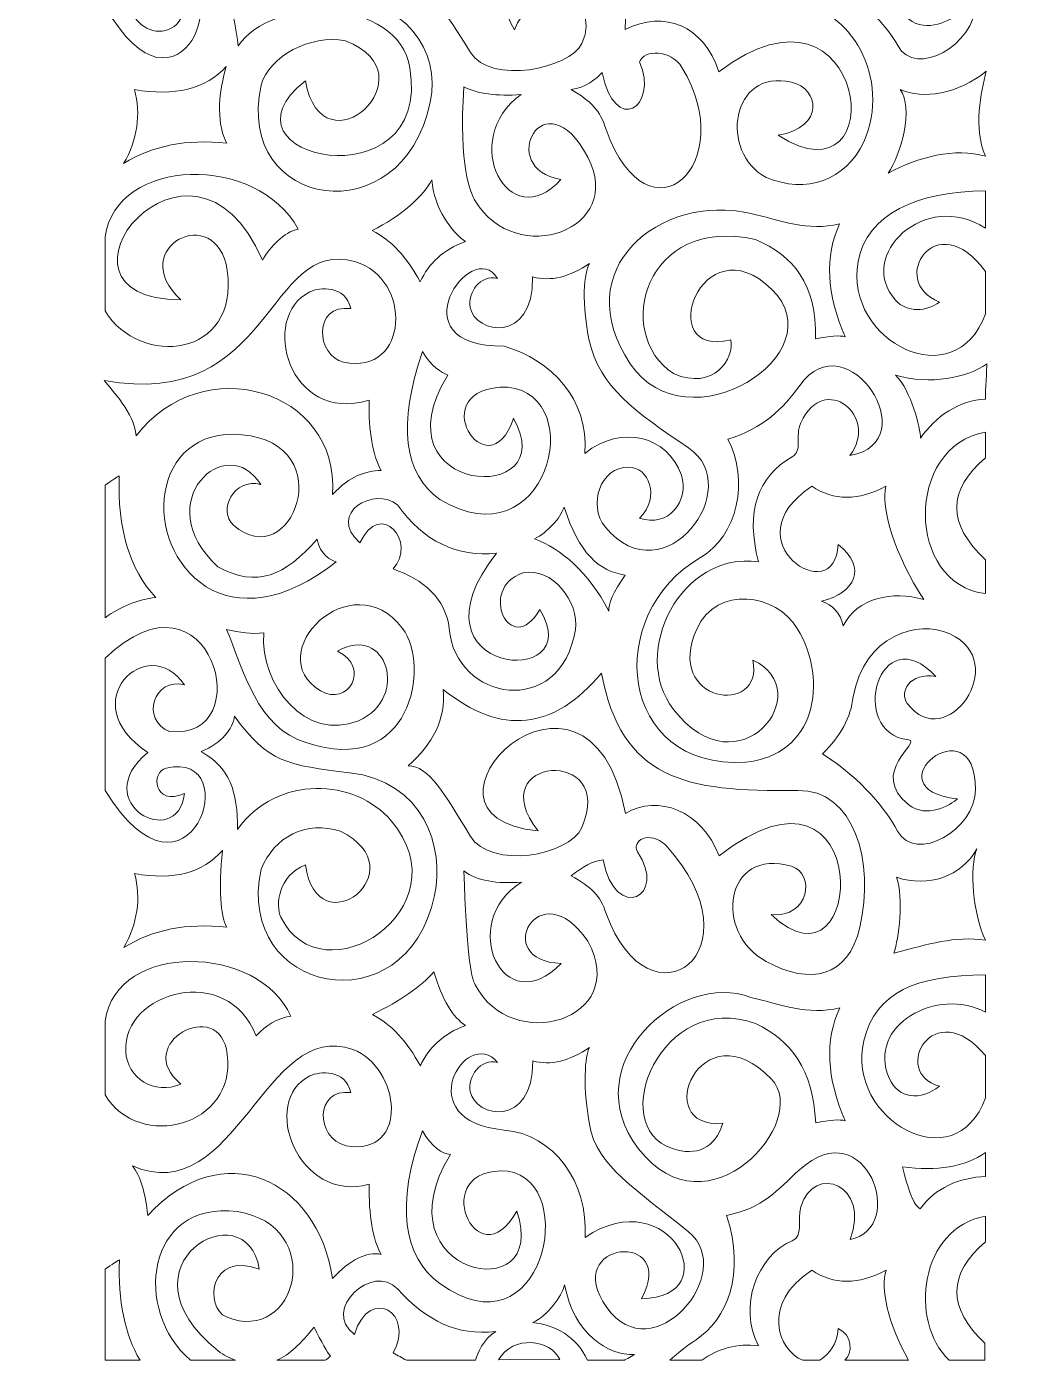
# Model space of a CAD drawing. Header units: centimetres. Extents: x -99 to 93, y -112 to 118.
# Drawn here: x -1.6 to 93.5, y -112.2 to 17.7 of the extents above; entities that cross this region are included whole.
import ezdxf

# ---------------------------------------------------------------- set-up
doc = ezdxf.new("R2010")
doc.units = ezdxf.units.CM
doc.header["$MEASUREMENT"] = 0
doc.layers.add('layer 1', color=7, linetype='Continuous')

msp = doc.modelspace()

# ---------------------------------------------------------------- linework, layer by layer
at = {"layer": 'layer 1', "color": 177, "lineweight": 20}
for points, knots in [([(13.56929, 19.33201), (12.20633, 14.51899), (4.90749, 18.92004), (10.40553, 23.31141), (10.40553, 23.31141), (2.46054, 27.26479), (11.74871, 34.74748), (13.6348, 28.52604), (13.6348, 28.52604), (9.31272, 29.48493), (9.74118, 25.7377), (11.70705, 25.29031), (11.70705, 25.29031), (19.59174, 23.49592), (16.1453, 42.26392), (5.9, 32.39238), (5.9, 32.39238), (5.9, 27.82713), (5.9, 23.57916), (5.9, 19.64846), (5.9, 19.64846), (13.22343, 6.73343), (18.84468, 23.18501), (12.07761, 21.51721), (12.07761, 21.51721), (10.7114, 21.1805), (10.7767, 18.15895), (13.56929, 19.33201)], [0, 0, 0, 0, 0.125, 0.125, 0.125, 0.125, 0.25, 0.25, 0.25, 0.25, 0.375, 0.375, 0.375, 0.375, 0.5, 0.5, 0.5, 0.5, 0.625, 0.625, 0.625, 0.625, 0.75, 0.75, 0.75, 0.75, 1, 1, 1, 1]), ([(83.36812, 28.17751), (87.11072, 23.17498), (93.47612, 32.14565), (87.4759, 34.88334), (87.4759, 34.88334), (84.33808, 36.31502), (79.26653, 34.75941), (78.13107, 28.8206), (78.13107, 28.8206), (77.68741, 26.89091), (76.76654, 24.22577), (75.01165, 22.70483), (75.01165, 22.70483), (78.96017, 20.33683), (81.31383, 17.91741), (82.43229, 15.85869), (82.43229, 15.85869), (84.1632, 12.67268), (89.92397, 15.95481), (89.94424, 19.88401), (89.94424, 19.88401), (89.98767, 28.30059), (79.59756, 19.90832), (88.28179, 18.9589), (88.28179, 18.9589), (87.61158, 18.35211), (85.23554, 17.03253), (83.50903, 18.39799), (83.50903, 18.39799), (79.53646, 21.53984), (84.84961, 24.47714), (83.47863, 24.64726), (83.47863, 24.64726), (77.52434, 25.38611), (80.66535, 36.60022), (86.12907, 30.77045), (86.12907, 30.77045), (83.5887, 31.2079), (82.56291, 29.25379), (83.36812, 28.17751)], [0, 0, 0, 0, 0.090909091, 0.090909091, 0.090909091, 0.090909091, 0.181818182, 0.181818182, 0.181818182, 0.181818182, 0.272727273, 0.272727273, 0.272727273, 0.272727273, 0.363636364, 0.363636364, 0.363636364, 0.363636364, 0.454545455, 0.454545455, 0.454545455, 0.454545455, 0.545454545, 0.545454545, 0.545454545, 0.545454545, 0.636363636, 0.636363636, 0.636363636, 0.636363636, 0.727272727, 0.727272727, 0.727272727, 0.727272727, 0.818181818, 0.818181818, 0.818181818, 0.818181818, 1, 1, 1, 1]), ([(35.15544, 22.01121), (37.5772, 24.16163), (38.79356, 26.52276), (38.54788, 29.37825), (38.54788, 29.37825), (44.12845, 24.90114), (49.21765, 25.42994), (53.81548, 30.96464), (53.81548, 30.96464), (55.78096, 20.77656), (61.78234, 19.27232), (72.76837, 19.64846), (72.76837, 19.64846), (77.63985, 19.81524), (81.93763, 12.62086), (79.14676, 6.56558), (79.14676, 6.56558), (77.4255, 2.83101), (73.56185, 1.52908), (69.72961, 3.12552), (69.72961, 3.12552), (65.16299, 5.60451), (66.34099, 13.66477), (72.17421, 12.32643), (72.17421, 12.32643), (74.89312, 11.70262), (75.41369, 8.0083), (70.88859, 7.20618), (70.88859, 7.20618), (82.22495, -0.06937), (79.57516, 24.31962), (65.17246, 13.32231), (65.17246, 13.32231), (63.70616, 17.85179), (59.88231, 19.27982), (56.13195, 17.42754), (56.13195, 17.42754), (56.67343, 28.32709), (40.41475, 25.16725), (45.44827, 17.37915), (45.44827, 17.37915), (46.59438, 21.33433), (54.26145, 21.05574), (51.92019, 16.05266), (51.92019, 16.05266), (50.79923, 13.65726), (43.14863, 12.01512), (41.18022, 15.2066), (41.18022, 15.2066), (38.66295, 19.288), (37.26965, 21.22386), (35.15544, 22.01121)], [0, 0, 0, 0, 0.071428571, 0.071428571, 0.071428571, 0.071428571, 0.142857143, 0.142857143, 0.142857143, 0.142857143, 0.214285714, 0.214285714, 0.214285714, 0.214285714, 0.285714286, 0.285714286, 0.285714286, 0.285714286, 0.357142857, 0.357142857, 0.357142857, 0.357142857, 0.428571429, 0.428571429, 0.428571429, 0.428571429, 0.5, 0.5, 0.5, 0.5, 0.571428571, 0.571428571, 0.571428571, 0.571428571, 0.642857143, 0.642857143, 0.642857143, 0.642857143, 0.714285714, 0.714285714, 0.714285714, 0.714285714, 0.785714286, 0.785714286, 0.785714286, 0.785714286, 0.857142857, 0.857142857, 0.857142857, 0.857142857, 1, 1, 1, 1]), ([(18.07634, 26.98005), (17.86574, 25.71094), (16.95318, 24.27468), (14.89357, 23.39033), (14.89357, 23.39033), (17.65517, 21.89655), (18.40682, 19.03203), (18.75779, 15.82403), (18.75779, 15.82403), (21.94068, 20.65869), (34.19533, 20.57562), (35.33128, 13.71058), (35.33128, 13.71058), (37.53391, 0.39912), (15.72177, 5.004), (25.24578, 12.45735), (25.24578, 12.45735), (26.87624, 3.31542), (37.62015, 13.05237), (29.10393, 16.32779), (29.10393, 16.32779), (25.71577, 16.94926), (21.74961, 14.84903), (20.96381, 12.03383), (20.96381, 12.03383), (18.3616, 0.03019), (34.61946, -2.52294), (37.29459, 10.386), (37.29459, 10.386), (38.35289, 15.49289), (34.9867, 19.95949), (27.82519, 21.08539), (27.82519, 21.08539), (22.64998, 21.89902), (20.93868, 22.99145), (18.07634, 26.98005)], [0, 0, 0, 0, 0.1, 0.1, 0.1, 0.1, 0.2, 0.2, 0.2, 0.2, 0.3, 0.3, 0.3, 0.3, 0.4, 0.4, 0.4, 0.4, 0.5, 0.5, 0.5, 0.5, 0.6, 0.6, 0.6, 0.6, 0.7, 0.7, 0.7, 0.7, 0.8, 0.8, 0.8, 0.8, 1, 1, 1, 1]), ([(50.9199, 11.61079), (52.83274, 10.51798), (53.69703, 9.56174), (54.27614, 7.76383), (54.27614, 7.76383), (58.41722, -3.77238), (67.25763, 4.51301), (61.60309, 13.7441), (61.60309, 13.7441), (60.52845, 15.49846), (57.93974, 15.49575), (57.51396, 14.29835), (57.51396, 14.29835), (59.36849, 9.87483), (55.10167, 7.1447), (53.90494, 13.27518), (53.90494, 13.27518), (53.39104, 12.64582), (52.21343, 11.77144), (50.9199, 11.61079)], [0, 0, 0, 0, 0.166666667, 0.166666667, 0.166666667, 0.166666667, 0.333333333, 0.333333333, 0.333333333, 0.333333333, 0.5, 0.5, 0.5, 0.5, 0.666666667, 0.666666667, 0.666666667, 0.666666667, 1, 1, 1, 1]), ([(7.69679, 4.47211), (9.03052, 6.8164), (9.38149, 9.19597), (8.74973, 11.61079), (8.74973, 11.61079), (12.52275, 10.941), (15.72478, 11.68132), (17.60252, 13.83173), (17.60252, 13.83173), (16.49816, 10.09493), (17.01529, 7.62724), (17.64707, 6.42862), (17.64707, 6.42862), (13.80382, 6.86928), (10.48707, 6.2171), (7.69679, 4.47211)], [0, 0, 0, 0, 0.2, 0.2, 0.2, 0.2, 0.4, 0.4, 0.4, 0.4, 0.6, 0.6, 0.6, 0.6, 1, 1, 1, 1]), ([(40.54846, 11.87521), (41.86463, 11.2054), (43.70728, 10.95862), (46.07639, 11.13489), (46.07639, 11.13489), (39.98392, 6.78812), (44.89405, -2.61304), (49.91961, 2.93859), (49.91961, 2.93859), (43.56724, 3.94942), (48.30214, 13.03044), (52.49931, 5.10664), (52.49931, 5.10664), (56.19515, -1.8707), (45.61855, -5.73472), (41.62772, 0.88951), (41.62772, 0.88951), (41.22143, 1.56392), (40.00567, 4.26058), (40.54846, 11.87521)], [0, 0, 0, 0, 0.166666667, 0.166666667, 0.166666667, 0.166666667, 0.333333333, 0.333333333, 0.333333333, 0.333333333, 0.5, 0.5, 0.5, 0.5, 0.666666667, 0.666666667, 0.666666667, 0.666666667, 1, 1, 1, 1]), ([(82.66618, 11.63501), (84.0192, 9.79926), (82.72781, 5.27257), (81.49728, 3.53363), (81.49728, 3.53363), (84.3873, 5.11544), (87.9553, 6.0315), (90.89999, 5.18596), (90.89999, 5.18596), (89.6905, 8.06085), (90.50188, 11.25905), (90.96848, 13.37594), (90.96848, 13.37594), (88.30678, 11.21317), (84.83161, 10.60996), (82.66618, 11.63501)], [0, 0, 0, 0, 0.2, 0.2, 0.2, 0.2, 0.4, 0.4, 0.4, 0.4, 0.6, 0.6, 0.6, 0.6, 1, 1, 1, 1]), ([(13.22471, -8.69487), (7.79397, -3.59422), (16.69542, 0.87672), (17.6997, -5.83937), (17.6997, -5.83937), (18.85621, -14.33608), (9.23954, -15.2136), (5.90001, -9.75245), (5.90001, -9.75245), (5.9, -7.05561), (5.9, -4.67604), (5.9, -2.61373), (5.9, -2.61373), (7.01643, 5.1509), (20.59125, 5.46326), (24.55123, -1.85997), (24.55123, -1.85997), (23.1473, -2.12437), (21.83224, -3.60073), (21.08919, -4.84612), (21.08919, -4.84612), (14.2807, 11.02745), (-1.64392, -8.61026), (13.22471, -8.69487)], [0, 0, 0, 0, 0.142857143, 0.142857143, 0.142857143, 0.142857143, 0.285714286, 0.285714286, 0.285714286, 0.285714286, 0.428571429, 0.428571429, 0.428571429, 0.428571429, 0.571428571, 0.571428571, 0.571428571, 0.571428571, 0.714285714, 0.714285714, 0.714285714, 0.714285714, 1, 1, 1, 1]), ([(31.70378, -1.97918), (34.42385, -0.67484), (36.74934, 1.45342), (37.44741, 2.89879), (37.44741, 2.89879), (37.63825, 0.18432), (39.47797, -2.29647), (40.7064, -3.03678), (40.7064, -3.03678), (38.58298, -3.84759), (37.12641, -5.15195), (36.33671, -6.94985), (36.33671, -6.94985), (35.07318, -4.5879), (33.52887, -2.93102), (31.70378, -1.97918)], [0, 0, 0, 0, 0.2, 0.2, 0.2, 0.2, 0.4, 0.4, 0.4, 0.4, 0.6, 0.6, 0.6, 0.6, 1, 1, 1, 1]), ([(66.31782, -12.53351), (66.69437, -14.31339), (64.68731, -17.49835), (60.77623, -15.80413), (60.77623, -15.80413), (54.91019, -11.93419), (58.00319, -0.428), (68.70355, -2.86785), (68.70355, -2.86785), (72.38884, -4.40135), (74.61101, -7.17899), (74.50572, -12.44929), (74.50572, -12.44929), (75.87453, -12.16727), (76.82218, -12.09677), (77.34864, -12.23779), (77.34864, -12.23779), (75.55867, -8.11319), (75.38318, -4.48214), (76.82218, -1.34464), (76.82218, -1.34464), (73.71602, -2.10257), (71.14368, -0.99899), (68.24074, -0.33993), (68.24074, -0.33993), (59.40725, 1.66551), (50.49691, -5.76682), (56.60632, -14.84649), (56.60632, -14.84649), (62.12589, -23.04953), (76.56158, -13.83385), (70.29397, -7.69016), (70.29397, -7.69016), (63.47534, -1.00634), (58.75, -14.45536), (66.31782, -12.53351)], [0, 0, 0, 0, 0.1, 0.1, 0.1, 0.1, 0.2, 0.2, 0.2, 0.2, 0.3, 0.3, 0.3, 0.3, 0.4, 0.4, 0.4, 0.4, 0.5, 0.5, 0.5, 0.5, 0.6, 0.6, 0.6, 0.6, 0.7, 0.7, 0.7, 0.7, 0.8, 0.8, 0.8, 0.8, 1, 1, 1, 1]), ([(90.89999, -5.94514), (90.89999, -7.05561), (90.89999, -8.41286), (90.89999, -10.01685), (90.89999, -10.01685), (88.03341, -18.13416), (77.22104, -12.68074), (78.61218, -4.99332), (78.61218, -4.99332), (79.44048, -0.41614), (84.29805, 1.82813), (90.89999, 1.82813), (90.89999, 1.82813), (90.89999, 0.91155), (90.89999, -0.28704), (90.89999, -1.76766), (90.89999, -1.76766), (85.12003, 2.03334), (78.35298, -4.38847), (82.217, -8.71689), (82.217, -8.71689), (83.32405, -9.95699), (85.25027, -9.8069), (86.45394, -8.90067), (86.45394, -8.90067), (81.38544, -6.86335), (86.198, 0.57483), (90.89999, -5.94514)], [0, 0, 0, 0, 0.125, 0.125, 0.125, 0.125, 0.25, 0.25, 0.25, 0.25, 0.375, 0.375, 0.375, 0.375, 0.5, 0.5, 0.5, 0.5, 0.625, 0.625, 0.625, 0.625, 0.75, 0.75, 0.75, 0.75, 1, 1, 1, 1]), ([(5.82177, -16.46027), (6.57639, -17.4121), (8.68928, -19.57591), (8.91741, -21.79686), (8.91741, -21.79686), (15.21156, -13.50908), (28.54372, -17.20801), (27.86056, -27.46703), (27.86056, -27.46703), (29.58149, -25.63389), (31.05241, -25.22169), (32.54613, -25.14034), (32.54613, -25.14034), (31.73888, -23.65972), (31.3528, -21.40354), (31.3879, -18.37177), (31.3879, -18.37177), (23.65275, -20.70436), (20.74838, -10.35519), (25.6789, -7.91081), (25.6789, -7.91081), (26.56989, -7.46911), (29.10966, -7.21148), (29.62592, -9.52721), (29.62592, -9.52721), (25.92206, -9.06992), (26.27285, -14.06319), (28.93229, -14.70102), (28.93229, -14.70102), (35.30349, -16.00628), (35.58947, -6.57772), (30.01393, -4.98683), (30.01393, -4.98683), (21.50678, -2.55946), (22.12054, -19.43634), (5.82177, -16.46027)], [0, 0, 0, 0, 0.1, 0.1, 0.1, 0.1, 0.2, 0.2, 0.2, 0.2, 0.3, 0.3, 0.3, 0.3, 0.4, 0.4, 0.4, 0.4, 0.5, 0.5, 0.5, 0.5, 0.6, 0.6, 0.6, 0.6, 0.7, 0.7, 0.7, 0.7, 0.8, 0.8, 0.8, 0.8, 1, 1, 1, 1]), ([(41.1539, -9.40874), (40.89423, -8.02708), (42.10444, -6.20849), (43.79783, -6.60637), (43.79783, -6.60637), (41.28366, -2.50352), (33.83774, -13.32945), (44.44432, -13.13672), (44.44432, -13.13672), (49.00707, -14.54685), (52.57392, -18.16028), (52.23608, -23.50108), (52.23608, -23.50108), (55.78354, -20.63264), (60.24801, -21.86653), (61.54195, -25.59345), (61.54195, -25.59345), (62.382, -28.01301), (60.29245, -30.75745), (57.50077, -29.74084), (57.50077, -29.74084), (59.59883, -27.72079), (58.37754, -24.77353), (56.43056, -24.83584), (56.43056, -24.83584), (53.76313, -24.76535), (52.44249, -28.48934), (54.20499, -30.61203), (54.20499, -30.61203), (59.91216, -37.48554), (67.85068, -26.76657), (62.23899, -22.97229), (62.23899, -22.97229), (57.03516, -19.45378), (53.60808, -17.04836), (52.65725, -12.60794), (52.65725, -12.60794), (51.70043, -8.13953), (52.37308, -5.58656), (52.67024, -5.16414), (52.67024, -5.16414), (50.77285, -6.48829), (48.94342, -6.9249), (47.18196, -6.47394), (47.18196, -6.47394), (47.25973, -12.96914), (41.63666, -11.97744), (41.1539, -9.40874)], [0, 0, 0, 0, 0.076923077, 0.076923077, 0.076923077, 0.076923077, 0.153846154, 0.153846154, 0.153846154, 0.153846154, 0.230769231, 0.230769231, 0.230769231, 0.230769231, 0.307692308, 0.307692308, 0.307692308, 0.307692308, 0.384615385, 0.384615385, 0.384615385, 0.384615385, 0.461538462, 0.461538462, 0.461538462, 0.461538462, 0.538461538, 0.538461538, 0.538461538, 0.538461538, 0.615384615, 0.615384615, 0.615384615, 0.615384615, 0.692307692, 0.692307692, 0.692307692, 0.692307692, 0.769230769, 0.769230769, 0.769230769, 0.769230769, 0.846153846, 0.846153846, 0.846153846, 0.846153846, 1, 1, 1, 1]), ([(72.73127, -40.39005), (70.67521, -36.99594), (64.99817, -36.23171), (63.06627, -40.39005), (63.06627, -40.39005), (59.73148, -47.56807), (69.56658, -49.01109), (68.4466, -43.45541), (68.4466, -43.45541), (74.87987, -46.4493), (67.08877, -56.35701), (60.78619, -48.21493), (60.78619, -48.21493), (56.52204, -42.70623), (61.55041, -32.89126), (68.97779, -33.97118), (68.97779, -33.97118), (67.73373, -29.06176), (68.88975, -25.79743), (72.2419, -23.81835), (72.2419, -23.81835), (73.3014, -23.19283), (72.45809, -21.9089), (73.08425, -20.53983), (73.08425, -20.53983), (75.35214, -15.58116), (80.68225, -19.90157), (77.82247, -23.7126), (77.82247, -23.7126), (85.29782, -22.37007), (77.53317, -10.55908), (72.97896, -16.94404), (72.97896, -16.94404), (71.35213, -19.22484), (69.43877, -21.07844), (66.02957, -22.12622), (66.02957, -22.12622), (68.14324, -26.05846), (66.96132, -31.47769), (63.39722, -33.54816), (63.39722, -33.54816), (53.93156, -39.04698), (55.44104, -54.06024), (67.72024, -53.30298), (67.72024, -53.30298), (74.405, -52.68782), (75.86183, -45.55791), (72.73127, -40.39005)], [0, 0, 0, 0, 0.076923077, 0.076923077, 0.076923077, 0.076923077, 0.153846154, 0.153846154, 0.153846154, 0.153846154, 0.230769231, 0.230769231, 0.230769231, 0.230769231, 0.307692308, 0.307692308, 0.307692308, 0.307692308, 0.384615385, 0.384615385, 0.384615385, 0.384615385, 0.461538462, 0.461538462, 0.461538462, 0.461538462, 0.538461538, 0.538461538, 0.538461538, 0.538461538, 0.615384615, 0.615384615, 0.615384615, 0.615384615, 0.692307692, 0.692307692, 0.692307692, 0.692307692, 0.769230769, 0.769230769, 0.769230769, 0.769230769, 0.846153846, 0.846153846, 0.846153846, 0.846153846, 1, 1, 1, 1]), ([(38.99537, -15.93932), (38.3636, -15.69255), (37.45984, -15.18138), (36.5473, -13.66552), (36.5473, -13.66552), (34.16065, -20.75136), (34.7222, -25.51049), (38.232, -27.94294), (38.232, -27.94294), (48.4809, -34.19265), (52.73037, -17.98327), (44.77698, -17.09839), (44.77698, -17.09839), (36.30977, -17.03136), (42.86909, -27.43667), (45.33934, -20.11681), (45.33934, -20.11681), (50.23549, -28.68325), (31.84162, -27.61981), (38.99537, -15.93932)], [0, 0, 0, 0, 0.166666667, 0.166666667, 0.166666667, 0.166666667, 0.333333333, 0.333333333, 0.333333333, 0.333333333, 0.5, 0.5, 0.5, 0.5, 0.666666667, 0.666666667, 0.666666667, 0.666666667, 1, 1, 1, 1]), ([(91.03695, -14.85966), (89.0504, -16.23454), (85.5884, -16.89826), (82.22602, -15.96061), (82.22602, -15.96061), (83.7463, -17.44385), (84.61603, -21.09112), (84.62976, -22.04031), (84.62976, -22.04031), (86.03522, -19.94582), (88.42206, -18.35801), (90.89999, -18.26988), (90.89999, -18.26988), (90.89999, -17.49432), (91.03695, -15.3532), (91.03695, -14.85966)], [0, 0, 0, 0, 0.2, 0.2, 0.2, 0.2, 0.4, 0.4, 0.4, 0.4, 0.6, 0.6, 0.6, 0.6, 1, 1, 1, 1]), ([(20.93222, -26.50206), (17.6802, -21.23163), (10.01208, -28.18569), (16.80469, -34.4471), (16.80469, -34.4471), (20.6455, -36.51976), (23.20577, -35.31439), (26.37872, -31.79665), (26.37872, -31.79665), (26.63643, -33.25964), (27.72793, -33.81704), (28.21501, -33.96567), (28.21501, -33.96567), (23.21761, -37.97094), (18.62119, -38.24481), (15.67648, -36.3739), (15.67648, -36.3739), (9.33104, -32.34235), (10.25851, -20.89621), (19.12117, -21.69811), (19.12117, -21.69811), (28.74288, -22.5687), (23.91401, -35.36749), (18.30437, -30.42429), (18.30437, -30.42429), (16.73997, -29.04575), (18.29666, -25.82872), (20.93222, -26.50206)], [0, 0, 0, 0, 0.125, 0.125, 0.125, 0.125, 0.25, 0.25, 0.25, 0.25, 0.375, 0.375, 0.375, 0.375, 0.5, 0.5, 0.5, 0.5, 0.625, 0.625, 0.625, 0.625, 0.75, 0.75, 0.75, 0.75, 1, 1, 1, 1]), ([(90.89999, -21.4388), (83.08915, -22.87068), (83.24382, -36.10278), (90.89999, -37.03819), (90.89999, -37.03819), (90.89999, -36.15687), (90.89998, -35.06402), (90.89999, -33.75968), (90.89999, -33.75968), (87.22171, -30.34015), (87.2217, -27.06162), (90.89999, -23.9241), (90.89999, -23.9241), (90.89999, -23.06042), (90.89999, -22.23198), (90.89999, -21.4388)], [0, 0, 0, 0, 0.2, 0.2, 0.2, 0.2, 0.4, 0.4, 0.4, 0.4, 0.6, 0.6, 0.6, 0.6, 1, 1, 1, 1]), ([(5.9, -26.56808), (6.57365, -26.09216), (7.0322, -25.79251), (7.27561, -25.66914), (7.27561, -25.66914), (7.08258, -30.78079), (8.25836, -34.69387), (10.80296, -37.40834), (10.80296, -37.40834), (9.06788, -37.60223), (7.43355, -38.25441), (5.9, -39.36488), (5.9, -39.36488), (5.9, -33.40716), (5.9, -29.14154), (5.9, -26.56808)], [0, 0, 0, 0, 0.2, 0.2, 0.2, 0.2, 0.4, 0.4, 0.4, 0.4, 0.6, 0.6, 0.6, 0.6, 1, 1, 1, 1]), ([(46.24613, -35.043), (41.83454, -36.51382), (45.03012, -43.3931), (47.89271, -38.57169), (47.89271, -38.57169), (52.67502, -46.49814), (34.40153, -44.90134), (43.70726, -33.12511), (43.70726, -33.12511), (39.88158, -33.54814), (36.68766, -31.99701), (34.12553, -28.47175), (34.12553, -28.47175), (31.98143, -26.63837), (27.23956, -29.25338), (30.51427, -32.13946), (30.51427, -32.13946), (32.50124, -27.86516), (36.08707, -32.09069), (33.70436, -34.65862), (33.70436, -34.65862), (36.65771, -35.65391), (38.78723, -37.514), (39.1301, -40.39005), (39.1301, -40.39005), (39.68627, -47.42363), (49.91571, -49.20135), (51.30701, -40.51058), (51.30701, -40.51058), (51.73103, -37.86193), (49.04688, -34.3998), (46.24613, -35.043)], [0, 0, 0, 0, 0.111111111, 0.111111111, 0.111111111, 0.111111111, 0.222222222, 0.222222222, 0.222222222, 0.222222222, 0.333333333, 0.333333333, 0.333333333, 0.333333333, 0.444444444, 0.444444444, 0.444444444, 0.444444444, 0.555555556, 0.555555556, 0.555555556, 0.555555556, 0.666666667, 0.666666667, 0.666666667, 0.666666667, 0.777777778, 0.777777778, 0.777777778, 0.777777778, 1, 1, 1, 1]), ([(77.17765, -40.13985), (78.51737, -37.42537), (81.91967, -36.72733), (84.94069, -37.61657), (84.94069, -37.61657), (82.16796, -33.35098), (80.7356, -28.64801), (81.29717, -26.67384), (81.29717, -26.67384), (78.62973, -28.08395), (76.24307, -28.08395), (74.13719, -26.67384), (74.13719, -26.67384), (66.10889, -31.99574), (76.45581, -38.66729), (76.68416, -32.3002), (76.68416, -32.3002), (79.55041, -34.55866), (78.29419, -36.941), (75.08483, -37.77849), (75.08483, -37.77849), (76.12962, -38.12158), (76.85463, -38.85586), (77.17765, -40.13985)], [0, 0, 0, 0, 0.142857143, 0.142857143, 0.142857143, 0.142857143, 0.285714286, 0.285714286, 0.285714286, 0.285714286, 0.428571429, 0.428571429, 0.428571429, 0.428571429, 0.571428571, 0.571428571, 0.571428571, 0.571428571, 0.714285714, 0.714285714, 0.714285714, 0.714285714, 1, 1, 1, 1]), ([(56.13195, -35.2403), (53.6049, -34.89991), (51.6394, -33.12511), (50.23549, -28.68325), (50.23549, -28.68325), (49.81431, -29.86421), (48.62956, -31.07236), (47.36604, -31.75978), (47.36604, -31.75978), (49.92818, -32.72924), (52.55196, -34.87015), (54.55254, -38.73032), (54.55254, -38.73032), (54.44725, -38.06052), (54.97371, -36.89716), (56.13195, -35.2403)], [0, 0, 0, 0, 0.2, 0.2, 0.2, 0.2, 0.4, 0.4, 0.4, 0.4, 0.6, 0.6, 0.6, 0.6, 1, 1, 1, 1]), ([(13.57526, -56.3427), (12.86291, -61.97758), (4.16003, -57.19981), (10.03486, -52.3633), (10.03486, -52.3633), (2.71984, -47.58422), (10.0172, -40.60541), (13.57228, -45.84737), (13.57228, -45.84737), (10.5516, -45.05987), (9.33463, -49.22722), (12.12401, -50.35012), (12.12401, -50.35012), (20.91186, -51.329), (16.15127, -33.4108), (5.90597, -43.28234), (5.90597, -43.28234), (5.90597, -47.8476), (5.90597, -52.09557), (5.90597, -56.02626), (5.90597, -56.02626), (14.00273, -69.16829), (19.68525, -52.05459), (11.80966, -53.88359), (11.80966, -53.88359), (10.32401, -54.22861), (10.53781, -57.61837), (13.57526, -56.3427)], [0, 0, 0, 0, 0.125, 0.125, 0.125, 0.125, 0.25, 0.25, 0.25, 0.25, 0.375, 0.375, 0.375, 0.375, 0.5, 0.5, 0.5, 0.5, 0.625, 0.625, 0.625, 0.625, 0.75, 0.75, 0.75, 0.75, 1, 1, 1, 1]), ([(34.6216, -40.39005), (29.74471, -33.92712), (20.8053, -42.86428), (26.69519, -46.40664), (26.69519, -46.40664), (29.38515, -48.02446), (31.60086, -44.12417), (28.33222, -42.58548), (28.33222, -42.58548), (33.0764, -39.87249), (35.37527, -47.08614), (30.36101, -49.30868), (30.36101, -49.30868), (25.2743, -51.38462), (20.83988, -45.82645), (21.21632, -40.83307), (21.21632, -40.83307), (20.10697, -40.95851), (18.83024, -40.76772), (17.64243, -40.49062), (17.64243, -40.49062), (19.22562, -44.37239), (20.63427, -50.06266), (25.30821, -51.40747), (25.30821, -51.40747), (35.47114, -54.87133), (37.33017, -43.97949), (34.6216, -40.39005)], [0, 0, 0, 0, 0.125, 0.125, 0.125, 0.125, 0.25, 0.25, 0.25, 0.25, 0.375, 0.375, 0.375, 0.375, 0.5, 0.5, 0.5, 0.5, 0.625, 0.625, 0.625, 0.625, 0.75, 0.75, 0.75, 0.75, 1, 1, 1, 1]), ([(35.16141, -53.6635), (37.58317, -51.51309), (38.79953, -49.15196), (38.55385, -46.29647), (38.55385, -46.29647), (44.13442, -50.77358), (49.22362, -50.24478), (53.82145, -44.71008), (53.82145, -44.71008), (55.78693, -54.89816), (61.78367, -56.22561), (72.77434, -56.02626), (72.77434, -56.02626), (78.19374, -55.92796), (80.24737, -62.90387), (78.77609, -69.2461), (78.77609, -69.2461), (77.65877, -74.06251), (74.00162, -74.86497), (69.73558, -72.5492), (69.73558, -72.5492), (64.55642, -69.7377), (65.75128, -61.48114), (72.18018, -63.34829), (72.18018, -63.34829), (74.48379, -64.05936), (73.92408, -68.37382), (70.22086, -68.01161), (70.22086, -68.01161), (79.417, -76.80409), (80.40318, -50.53342), (65.17843, -62.35241), (65.17843, -62.35241), (63.57515, -57.95991), (59.27187, -56.3949), (56.13792, -58.24718), (56.13792, -58.24718), (52.54928, -39.44564), (33.22735, -58.62318), (47.71441, -59.93933), (47.71441, -59.93933), (42.08001, -52.76512), (55.38538, -51.71145), (51.92616, -59.62206), (51.92616, -59.62206), (50.7235, -62.37233), (43.1546, -63.6596), (41.18619, -60.46812), (41.18619, -60.46812), (38.66892, -56.38672), (37.1729, -53.6291), (35.16141, -53.6635)], [0, 0, 0, 0, 0.071428571, 0.071428571, 0.071428571, 0.071428571, 0.142857143, 0.142857143, 0.142857143, 0.142857143, 0.214285714, 0.214285714, 0.214285714, 0.214285714, 0.285714286, 0.285714286, 0.285714286, 0.285714286, 0.357142857, 0.357142857, 0.357142857, 0.357142857, 0.428571429, 0.428571429, 0.428571429, 0.428571429, 0.5, 0.5, 0.5, 0.5, 0.571428571, 0.571428571, 0.571428571, 0.571428571, 0.642857143, 0.642857143, 0.642857143, 0.642857143, 0.714285714, 0.714285714, 0.714285714, 0.714285714, 0.785714286, 0.785714286, 0.785714286, 0.785714286, 0.857142857, 0.857142857, 0.857142857, 0.857142857, 1, 1, 1, 1]), ([(83.35937, -47.63475), (87.10197, -52.63728), (93.46737, -43.66661), (87.46715, -40.92892), (87.46715, -40.92892), (84.32933, -39.49724), (79.25778, -41.05285), (78.12232, -46.99166), (78.12232, -46.99166), (77.91175, -48.96581), (76.92899, -50.79897), (75.1741, -52.49111), (75.1741, -52.49111), (79.12262, -55.06455), (81.30508, -57.89485), (82.42354, -59.95357), (82.42354, -59.95357), (84.15445, -63.13958), (89.91522, -59.85745), (89.93549, -55.92825), (89.93549, -55.92825), (89.97892, -47.51167), (79.51681, -55.89359), (88.20104, -56.84301), (88.20104, -56.84301), (87.53083, -57.4498), (85.22679, -58.77973), (83.50028, -57.41427), (83.50028, -57.41427), (79.52771, -54.27242), (84.84086, -51.33512), (83.46988, -51.165), (83.46988, -51.165), (77.51559, -50.42615), (80.6566, -39.21204), (86.12032, -45.04181), (86.12032, -45.04181), (83.57995, -44.60436), (82.55416, -46.55847), (83.35937, -47.63475)], [0, 0, 0, 0, 0.090909091, 0.090909091, 0.090909091, 0.090909091, 0.181818182, 0.181818182, 0.181818182, 0.181818182, 0.272727273, 0.272727273, 0.272727273, 0.272727273, 0.363636364, 0.363636364, 0.363636364, 0.363636364, 0.454545455, 0.454545455, 0.454545455, 0.454545455, 0.545454545, 0.545454545, 0.545454545, 0.545454545, 0.636363636, 0.636363636, 0.636363636, 0.636363636, 0.727272727, 0.727272727, 0.727272727, 0.727272727, 0.818181818, 0.818181818, 0.818181818, 0.818181818, 1, 1, 1, 1]), ([(18.41247, -48.86698), (18.20187, -50.1361), (17.20131, -51.40689), (15.17594, -52.29125), (15.17594, -52.29125), (17.9033, -53.78502), (18.73807, -56.12908), (18.67816, -59.81645), (18.67816, -59.81645), (22.51175, -54.43397), (30.08798, -54.89047), (33.52246, -58.95277), (33.52246, -58.95277), (40.68986, -67.43036), (26.81084, -76.34195), (22.87897, -68.25565), (22.87897, -68.25565), (22.35219, -67.17226), (22.57649, -64.25075), (25.25175, -63.21738), (25.25175, -63.21738), (26.37087, -71.36599), (36.2004, -63.74174), (28.63047, -59.96334), (28.63047, -59.96334), (25.3108, -58.93093), (22.23501, -60.48324), (20.96978, -63.6409), (20.96978, -63.6409), (18.36757, -75.64453), (34.99154, -79.01013), (37.7115, -66.17909), (37.7115, -66.17909), (38.70673, -61.48425), (36.66947, -55.16806), (29.51677, -54.32279), (29.51677, -54.32279), (23.59056, -53.62246), (21.54869, -53.33494), (18.41247, -48.86698)], [0, 0, 0, 0, 0.090909091, 0.090909091, 0.090909091, 0.090909091, 0.181818182, 0.181818182, 0.181818182, 0.181818182, 0.272727273, 0.272727273, 0.272727273, 0.272727273, 0.363636364, 0.363636364, 0.363636364, 0.363636364, 0.454545455, 0.454545455, 0.454545455, 0.454545455, 0.545454545, 0.545454545, 0.545454545, 0.545454545, 0.636363636, 0.636363636, 0.636363636, 0.636363636, 0.727272727, 0.727272727, 0.727272727, 0.727272727, 0.818181818, 0.818181818, 0.818181818, 0.818181818, 1, 1, 1, 1]), ([(50.90875, -64.26936), (52.82159, -65.36218), (53.703, -66.11298), (54.28211, -67.91089), (54.28211, -67.91089), (58.42319, -79.4471), (69.42785, -71.62452), (60.03379, -61.31421), (60.03379, -61.31421), (58.42269, -59.86783), (56.75675, -60.83273), (57.29615, -61.94876), (57.29615, -61.94876), (60.28991, -66.25724), (55.17612, -68.87242), (53.97939, -62.74194), (53.97939, -62.74194), (53.03175, -62.79483), (51.99678, -63.44092), (50.90875, -64.26936)], [0, 0, 0, 0, 0.166666667, 0.166666667, 0.166666667, 0.166666667, 0.333333333, 0.333333333, 0.333333333, 0.333333333, 0.5, 0.5, 0.5, 0.5, 0.666666667, 0.666666667, 0.666666667, 0.666666667, 1, 1, 1, 1]), ([(7.70276, -71.20261), (9.03649, -68.85832), (9.38746, -66.47875), (8.7557, -64.06392), (8.7557, -64.06392), (12.52872, -64.73372), (15.35411, -63.9934), (17.23185, -61.84299), (17.23185, -61.84299), (16.88088, -65.57979), (17.02126, -68.0475), (17.65304, -69.2461), (17.65304, -69.2461), (13.80979, -68.80544), (10.49304, -69.45762), (7.70276, -71.20261)], [0, 0, 0, 0, 0.2, 0.2, 0.2, 0.2, 0.4, 0.4, 0.4, 0.4, 0.6, 0.6, 0.6, 0.6, 1, 1, 1, 1]), ([(82.32975, -64.41622), (82.99895, -66.48186), (82.56826, -70.34673), (82.05117, -71.73015), (82.05117, -71.73015), (85.41049, -70.88126), (87.89278, -70.05416), (90.90596, -70.48876), (90.90596, -70.48876), (89.69647, -68.09332), (89.33339, -63.38361), (90.08408, -61.68237), (90.08408, -61.68237), (88.58671, -64.32457), (85.38552, -65.4413), (82.32975, -64.41622)], [0, 0, 0, 0, 0.2, 0.2, 0.2, 0.2, 0.4, 0.4, 0.4, 0.4, 0.6, 0.6, 0.6, 0.6, 1, 1, 1, 1]), ([(40.55443, -63.79953), (41.80212, -64.77748), (43.74749, -65.0585), (46.1166, -64.88223), (46.1166, -64.88223), (39.81866, -68.81806), (44.42059, -78.49323), (49.92558, -72.73612), (49.92558, -72.73612), (43.07156, -72.50106), (47.81097, -63.70608), (52.50528, -70.56808), (52.50528, -70.56808), (56.6937, -78.25752), (45.0766, -81.54642), (41.63369, -74.78521), (41.63369, -74.78521), (41.2274, -74.1108), (40.76503, -71.41414), (40.55443, -63.79953)], [0, 0, 0, 0, 0.166666667, 0.166666667, 0.166666667, 0.166666667, 0.333333333, 0.333333333, 0.333333333, 0.333333333, 0.5, 0.5, 0.5, 0.5, 0.666666667, 0.666666667, 0.666666667, 0.666666667, 1, 1, 1, 1]), ([(7.89827, -81.23042), (8.0371, -83.79946), (10.65792, -85.48061), (13.23068, -84.36959), (13.23068, -84.36959), (8.43776, -80.51711), (16.99334, -75.74808), (17.70567, -81.51411), (17.70567, -81.51411), (18.56388, -88.46102), (9.24551, -90.88832), (5.90598, -85.42717), (5.90598, -85.42717), (5.90597, -82.73033), (5.90597, -80.35076), (5.90597, -78.28845), (5.90597, -78.28845), (7.0224, -70.52382), (20.76855, -70.89632), (23.83816, -77.80861), (23.83816, -77.80861), (22.43423, -78.07301), (21.47869, -78.67625), (20.49596, -79.7162), (20.49596, -79.7162), (17.73446, -72.59542), (7.58515, -75.43631), (7.89827, -81.23042)], [0, 0, 0, 0, 0.125, 0.125, 0.125, 0.125, 0.25, 0.25, 0.25, 0.25, 0.375, 0.375, 0.375, 0.375, 0.5, 0.5, 0.5, 0.5, 0.625, 0.625, 0.625, 0.625, 0.75, 0.75, 0.75, 0.75, 1, 1, 1, 1]), ([(31.70975, -77.6539), (34.42982, -76.34956), (36.41286, -74.97469), (37.65885, -73.52932), (37.65885, -73.52932), (38.4661, -76.24379), (39.48394, -77.97119), (40.71237, -78.7115), (40.71237, -78.7115), (38.58895, -79.52231), (37.13238, -80.82667), (36.34268, -82.62457), (36.34268, -82.62457), (35.07915, -80.26264), (33.53484, -78.60574), (31.70975, -77.6539)], [0, 0, 0, 0, 0.2, 0.2, 0.2, 0.2, 0.4, 0.4, 0.4, 0.4, 0.6, 0.6, 0.6, 0.6, 1, 1, 1, 1]), ([(65.53588, -88.15244), (64.85905, -90.59175), (62.9452, -91.35928), (60.67915, -90.60723), (60.67915, -90.60723), (54.17524, -88.44872), (59.64667, -75.21759), (68.70952, -78.54257), (68.70952, -78.54257), (72.10095, -80.13554), (74.26229, -82.92546), (74.51169, -88.12403), (74.51169, -88.12403), (75.8805, -87.84199), (76.82815, -87.77149), (77.35461, -87.91251), (77.35461, -87.91251), (75.56464, -83.78791), (75.38915, -80.15686), (76.82815, -77.01935), (76.82815, -77.01935), (73.72199, -77.77729), (71.14965, -76.67371), (68.24671, -76.01465), (68.24671, -76.01465), (61.41905, -73.32921), (51.13303, -82.49427), (57.40698, -90.6215), (57.40698, -90.6215), (64.07546, -99.25981), (74.10081, -87.95283), (70.23653, -83.89941), (70.23653, -83.89941), (63.44926, -76.77993), (58.42589, -88.80467), (65.53588, -88.15244)], [0, 0, 0, 0, 0.1, 0.1, 0.1, 0.1, 0.2, 0.2, 0.2, 0.2, 0.3, 0.3, 0.3, 0.3, 0.4, 0.4, 0.4, 0.4, 0.5, 0.5, 0.5, 0.5, 0.6, 0.6, 0.6, 0.6, 0.7, 0.7, 0.7, 0.7, 0.8, 0.8, 0.8, 0.8, 1, 1, 1, 1]), ([(90.90596, -81.61986), (90.90596, -82.73033), (90.90596, -84.08758), (90.90596, -85.69157), (90.90596, -85.69157), (88.03938, -93.80888), (77.38738, -87.79571), (79.16607, -80.18861), (79.16607, -80.18861), (80.26833, -75.47446), (84.30402, -73.84661), (90.90596, -73.84661), (90.90596, -73.84661), (90.90596, -74.76317), (90.90596, -75.96178), (90.90596, -77.4424), (90.90596, -77.4424), (86.32367, -74.90489), (79.36385, -78.72239), (81.60539, -83.8016), (81.60539, -83.8016), (82.49039, -85.80696), (84.60171, -86.0374), (86.45991, -84.57539), (86.45991, -84.57539), (81.70811, -83.288), (85.8694, -75.62653), (90.90596, -81.61986)], [0, 0, 0, 0, 0.125, 0.125, 0.125, 0.125, 0.25, 0.25, 0.25, 0.25, 0.375, 0.375, 0.375, 0.375, 0.5, 0.5, 0.5, 0.5, 0.625, 0.625, 0.625, 0.625, 0.75, 0.75, 0.75, 0.75, 1, 1, 1, 1]), ([(8.55498, -92.27832), (9.3096, -93.23015), (9.79109, -94.83969), (10.01922, -97.06064), (10.01922, -97.06064), (17.20374, -89.25229), (26.4265, -93.49914), (27.86653, -103.14175), (27.86653, -103.14175), (29.58746, -101.30861), (31.14932, -100.53303), (32.5521, -100.81506), (32.5521, -100.81506), (31.74485, -99.33444), (31.35877, -97.07826), (31.39387, -94.04649), (31.39387, -94.04649), (24.58556, -95.93816), (20.75435, -86.02991), (25.68487, -83.58553), (25.68487, -83.58553), (26.57586, -83.14383), (29.11563, -82.8862), (29.63189, -85.20195), (29.63189, -85.20195), (26.13369, -84.7791), (26.17639, -89.5324), (29.17807, -90.34143), (29.17807, -90.34143), (35.37801, -91.37273), (34.41414, -82.71795), (29.81446, -81.03819), (29.81446, -81.03819), (21.3682, -77.95369), (18.48418, -96.5557), (8.55498, -92.27832)], [0, 0, 0, 0, 0.1, 0.1, 0.1, 0.1, 0.2, 0.2, 0.2, 0.2, 0.3, 0.3, 0.3, 0.3, 0.4, 0.4, 0.4, 0.4, 0.5, 0.5, 0.5, 0.5, 0.6, 0.6, 0.6, 0.6, 0.7, 0.7, 0.7, 0.7, 0.8, 0.8, 0.8, 0.8, 1, 1, 1, 1]), ([(41.15987, -85.08346), (40.9002, -83.7018), (42.11041, -81.88321), (43.8038, -82.28111), (43.8038, -82.28111), (40.71237, -78.7115), (35.17868, -87.99754), (44.45029, -88.81144), (44.45029, -88.81144), (49.20767, -89.22906), (52.57989, -93.835), (52.24205, -99.17579), (52.24205, -99.17579), (60.44897, -93.6559), (66.05488, -105.01372), (57.6897, -105.09519), (57.6897, -105.09519), (61.31233, -98.38774), (49.77217, -99.47769), (54.34792, -105.94435), (54.34792, -105.94435), (58.75778, -112.17657), (67.02692, -102.57136), (62.24496, -98.64701), (62.24496, -98.64701), (57.33843, -94.62043), (53.34009, -92.31214), (52.66322, -88.28266), (52.66322, -88.28266), (51.9062, -83.77609), (52.37905, -81.26128), (52.67621, -80.83886), (52.67621, -80.83886), (50.77882, -82.16303), (48.94939, -82.59962), (47.18793, -82.14866), (47.18793, -82.14866), (47.2657, -88.64386), (41.64263, -87.65216), (41.15987, -85.08346)], [0, 0, 0, 0, 0.090909091, 0.090909091, 0.090909091, 0.090909091, 0.181818182, 0.181818182, 0.181818182, 0.181818182, 0.272727273, 0.272727273, 0.272727273, 0.272727273, 0.363636364, 0.363636364, 0.363636364, 0.363636364, 0.454545455, 0.454545455, 0.454545455, 0.454545455, 0.545454545, 0.545454545, 0.545454545, 0.545454545, 0.636363636, 0.636363636, 0.636363636, 0.636363636, 0.727272727, 0.727272727, 0.727272727, 0.727272727, 0.818181818, 0.818181818, 0.818181818, 0.818181818, 1, 1, 1, 1]), ([(63.50458, -111.04058), (63.50458, -111.04058), (60.42764, -111.04061), (60.42764, -111.04061), (60.42764, -111.04061), (61.26014, -110.30136), (61.92514, -109.7379), (62.95807, -109.05168), (62.95807, -109.05168), (65.88512, -107.10709), (67.80674, -102.7263), (65.89856, -97.04755), (65.89856, -97.04755), (69.47855, -96.37774), (70.76709, -94.60517), (72.98493, -92.61876), (72.98493, -92.61876), (79.3879, -86.8839), (83.45456, -98.31875), (77.82844, -99.38732), (77.82844, -99.38732), (79.85225, -94.05135), (74.328, -92.01291), (73.09022, -96.21455), (73.09022, -96.21455), (72.66479, -97.65867), (73.37892, -99.00879), (72.24787, -99.49307), (72.24787, -99.49307), (68.86407, -100.94192), (66.98631, -105.83232), (68.98376, -109.64592), (68.98376, -109.64592), (66.9315, -109.34752), (65.05122, -109.93012), (63.50458, -111.04058)], [0, 0, 0, 0, 0.1, 0.1, 0.1, 0.1, 0.2, 0.2, 0.2, 0.2, 0.3, 0.3, 0.3, 0.3, 0.4, 0.4, 0.4, 0.4, 0.5, 0.5, 0.5, 0.5, 0.6, 0.6, 0.6, 0.6, 0.7, 0.7, 0.7, 0.7, 0.8, 0.8, 0.8, 0.8, 1, 1, 1, 1]), ([(39.24102, -91.16892), (38.50653, -91.12759), (37.36309, -90.44524), (36.55327, -88.89512), (36.55327, -88.89512), (33.89266, -95.84398), (34.72817, -101.18521), (38.23797, -103.61766), (38.23797, -103.61766), (48.07593, -110.82622), (51.84597, -93.93195), (44.78295, -92.77311), (44.78295, -92.77311), (36.84227, -92.22031), (41.79102, -103.5925), (45.64977, -96.64518), (45.64977, -96.64518), (48.96552, -106.27635), (32.08727, -102.84941), (39.24102, -91.16892)], [0, 0, 0, 0, 0.166666667, 0.166666667, 0.166666667, 0.166666667, 0.333333333, 0.333333333, 0.333333333, 0.333333333, 0.5, 0.5, 0.5, 0.5, 0.666666667, 0.666666667, 0.666666667, 0.666666667, 1, 1, 1, 1]), ([(90.90596, -90.9795), (88.91941, -92.35438), (86.24493, -92.81266), (82.88255, -92.35437), (82.88255, -92.35437), (83.44411, -94.52243), (83.9372, -96.08104), (84.60149, -96.41393), (84.60149, -96.41393), (86.00695, -94.42214), (88.42803, -93.38217), (90.90596, -93.29404), (90.90596, -93.29404), (90.90596, -92.51848), (90.90596, -91.47304), (90.90596, -90.9795)], [0, 0, 0, 0, 0.2, 0.2, 0.2, 0.2, 0.4, 0.4, 0.4, 0.4, 0.6, 0.6, 0.6, 0.6, 1, 1, 1, 1]), ([(18.51196, -111.04061), (17.09033, -111.04061), (15.64074, -111.04068), (14.16268, -111.04068), (14.16268, -111.04068), (8.56149, -106.25854), (9.84025, -95.61138), (18.64771, -96.68795), (18.64771, -96.68795), (27.33416, -98.02657), (24.46276, -109.64718), (17.62544, -106.8524), (17.62544, -106.8524), (15.46742, -105.9703), (15.92661, -100.46868), (20.78625, -102.2262), (20.78625, -102.2262), (19.61945, -94.50199), (6.53901, -101.82895), (16.81066, -110.12182), (16.81066, -110.12182), (17.36387, -110.56845), (17.96938, -110.81878), (18.51196, -111.04061)], [0, 0, 0, 0, 0.142857143, 0.142857143, 0.142857143, 0.142857143, 0.285714286, 0.285714286, 0.285714286, 0.285714286, 0.428571429, 0.428571429, 0.428571429, 0.428571429, 0.571428571, 0.571428571, 0.571428571, 0.571428571, 0.714285714, 0.714285714, 0.714285714, 0.714285714, 1, 1, 1, 1]), ([(90.85221, -111.0406), (90.85221, -111.0406), (87.3854, -111.04068), (87.3854, -111.04068), (87.3854, -111.04068), (83.47335, -107.21785), (84.56407, -98.27611), (90.90596, -97.11352), (90.90596, -97.11352), (90.90596, -97.9067), (90.90596, -98.73514), (90.90596, -99.59884), (90.90596, -99.59884), (87.24567, -102.72098), (87.22777, -105.98279), (90.85221, -109.3842), (90.85221, -109.3842), (90.85221, -109.3842), (90.85221, -111.0406), (90.85221, -111.0406)], [0, 0, 0, 0, 0.166666667, 0.166666667, 0.166666667, 0.166666667, 0.333333333, 0.333333333, 0.333333333, 0.333333333, 0.5, 0.5, 0.5, 0.5, 0.666666667, 0.666666667, 0.666666667, 0.666666667, 1, 1, 1, 1]), ([(9.28259, -111.04061), (8.17224, -111.04061), (7.04676, -111.0406), (5.90597, -111.0406), (5.90597, -111.0406), (5.90597, -107.13093), (5.90597, -104.19832), (5.90597, -102.2428), (5.90597, -102.2428), (6.57962, -101.76688), (7.03817, -101.46723), (7.28158, -101.34386), (7.28158, -101.34386), (7.13254, -105.29067), (7.79955, -108.52293), (9.28259, -111.04061)], [0, 0, 0, 0, 0.2, 0.2, 0.2, 0.2, 0.4, 0.4, 0.4, 0.4, 0.6, 0.6, 0.6, 0.6, 1, 1, 1, 1]), ([(41.68404, -111.04061), (39.54729, -111.04061), (37.31776, -111.04061), (34.99126, -111.04061), (34.99126, -111.04061), (34.60189, -110.80081), (34.17604, -110.56402), (33.71033, -110.33334), (33.71033, -110.33334), (35.85826, -106.50462), (31.47662, -103.76571), (29.97239, -108.53334), (29.97239, -108.53334), (26.76604, -106.16084), (31.72404, -101.57498), (34.1315, -104.14646), (34.1315, -104.14646), (37.10991, -107.32781), (39.80195, -108.67502), (43.62763, -108.25201), (43.62763, -108.25201), (42.43796, -109.01825), (41.8254, -110.32323), (41.68404, -111.04061)], [0, 0, 0, 0, 0.142857143, 0.142857143, 0.142857143, 0.142857143, 0.285714286, 0.285714286, 0.285714286, 0.285714286, 0.428571429, 0.428571429, 0.428571429, 0.428571429, 0.571428571, 0.571428571, 0.571428571, 0.571428571, 0.714285714, 0.714285714, 0.714285714, 0.714285714, 1, 1, 1, 1]), ([(83.48325, -111.0406), (81.39432, -107.3436), (80.80353, -104.10491), (81.30314, -102.34856), (81.30314, -102.34856), (78.6357, -103.75867), (76.24904, -103.75867), (74.14316, -102.34856), (74.14316, -102.34856), (69.12295, -105.57548), (70.92099, -110.11172), (73.26629, -111.04065), (73.26629, -111.04065), (73.26629, -111.04065), (74.91473, -111.04062), (74.91473, -111.04062), (74.91473, -111.04062), (75.86585, -110.305), (76.58358, -109.56042), (76.69013, -107.97492), (76.69013, -107.97492), (78.06574, -108.59323), (78.11443, -110.38374), (77.323, -111.0406), (77.323, -111.0406), (77.323, -111.0406), (83.48325, -111.0406), (83.48325, -111.0406)], [0, 0, 0, 0, 0.125, 0.125, 0.125, 0.125, 0.25, 0.25, 0.25, 0.25, 0.375, 0.375, 0.375, 0.375, 0.5, 0.5, 0.5, 0.5, 0.625, 0.625, 0.625, 0.625, 0.75, 0.75, 0.75, 0.75, 1, 1, 1, 1]), ([(56.05068, -111.04061), (56.05068, -111.04061), (52.47486, -111.0406), (52.47486, -111.0406), (52.47486, -111.0406), (51.45856, -108.72515), (49.32389, -107.603), (47.20081, -107.40026), (47.20081, -107.40026), (48.63553, -106.71284), (49.99148, -104.92261), (50.2757, -103.74165), (50.2757, -103.74165), (51.16601, -108.56017), (54.48399, -110.55751), (57.01104, -110.48702), (57.01104, -110.48702), (56.98155, -110.5292), (56.08467, -110.98688), (56.05068, -111.04061)], [0, 0, 0, 0, 0.166666667, 0.166666667, 0.166666667, 0.166666667, 0.333333333, 0.333333333, 0.333333333, 0.333333333, 0.5, 0.5, 0.5, 0.5, 0.666666667, 0.666666667, 0.666666667, 0.666666667, 1, 1, 1, 1]), ([(27.16348, -111.04061), (25.64489, -111.04061), (24.09006, -111.04062), (22.49818, -111.04062), (22.49818, -111.04062), (23.68347, -110.48826), (24.84075, -109.41929), (26.07653, -107.84801), (26.07653, -107.84801), (26.8136, -109.311), (27.34006, -110.24521), (27.65594, -110.65062), (27.65594, -110.65062), (27.49082, -110.78522), (27.32666, -110.9152), (27.16348, -111.04061)], [0, 0, 0, 0, 0.2, 0.2, 0.2, 0.2, 0.4, 0.4, 0.4, 0.4, 0.6, 0.6, 0.6, 0.6, 1, 1, 1, 1]), ([(49.81669, -110.97206), (49.81669, -110.97206), (43.89703, -111.00484), (43.89703, -111.00484), (43.89703, -111.00484), (45.287, -108.53953), (48.96393, -109.01656), (49.81669, -110.97206)], [0, 0, 0, 0, 0.333333333, 0.333333333, 0.333333333, 0.333333333, 1, 1, 1, 1])]:
    msp.add_open_spline(points, degree=3, knots=knots, dxfattribs=at)

doc.saveas('drawing.dxf')
